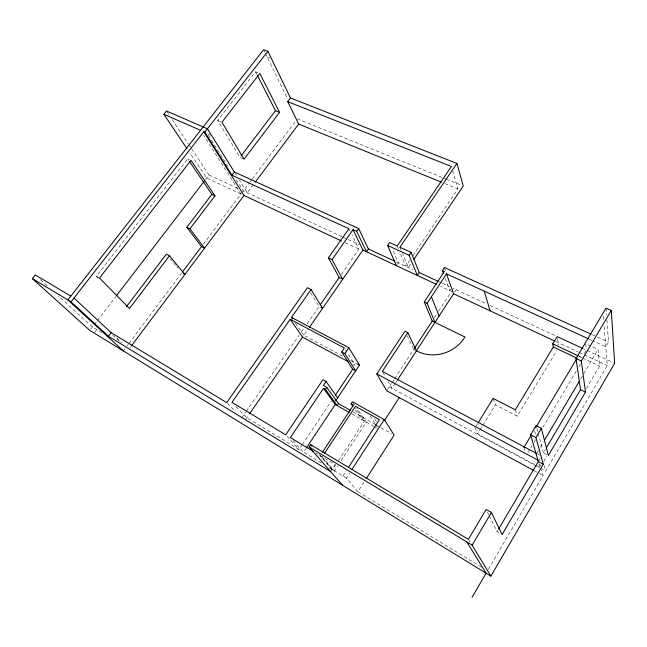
<?xml version="1.0" encoding="UTF-8"?>
<svg xmlns="http://www.w3.org/2000/svg" width="647" height="647" viewBox="0 0 647 647"><rect width="100%" height="100%" fill="white"/><g stroke="black" fill="none" stroke-linecap="round" stroke-linejoin="round"><path stroke-width="0.49" stroke-dasharray="3.23 2.43" d="M488.485 569.134L543.1 475.537L541.507 469.948M540.342 468.266L545.672 471.137L607.274 365.563L604.12 325.942M498.764 532.618L497.114 531.648L498.133 529.917M539.299 459.88L540.188 458.359M546.707 454.647L543.399 452.892L545.437 449.43M606.902 320.119L608.512 342.109L605.778 346.768L592.984 340.904M543.723 461.44L546.772 456.232M586.4 388.604L599.615 366.056L598.022 349.477L585.64 343.767L586.295 349.243M537.342 452.358L538.361 450.636M540.399 447.174L543.456 441.99M580.683 378.875L583.23 374.548M583.74 373.683L598.022 349.477M584.451 353.456L586.408 350.156L583.513 348.814M527.887 452.633L532.004 445.694M534.058 442.224L535.603 439.62M542.801 427.473L576.752 370.221M578.806 366.752L580.86 363.282M493.143 398.415L495.4 404.868L517.244 416.167L556.905 350.456M539.291 467.029L477.64 433.838L479.726 430.433M480.252 429.576L482.338 426.171M482.864 425.322L495.4 404.868M476.119 426.09L477.664 423.575M481.473 567.193L357.896 491.696L363.84 482.403M357.896 491.696L346.396 478.109L349.687 473.014M342.894 475.982L346.161 470.943M329.064 467.724L334.418 470.976L337.71 465.921M341.009 460.866L366.283 422.119L356.788 408.128M387.221 390.012L391.443 383.542M391.985 382.709L394.16 379.377M394.702 378.544L413.716 349.38L416.458 350.779M434.355 317.742L436.507 314.442M438.65 311.15L451.541 291.385L440.631 286.298M452.018 290.657L453.458 288.449L486.431 303.75M395.268 383.339L392.001 388.346L388.127 381.568M395.81 382.506L396.894 380.832M454.623 292.153L456.208 289.727M363.307 417.695L362.005 419.693L354.904 409.373M330.593 471.55L335.13 464.611L315.922 453.029M335.769 464.748L332.477 469.795L320.192 455.601M338.518 460.543L364.334 421.011L355.769 408.5M450.538 289.007L449.584 290.479L445.33 278.671M321.397 463.074L303.516 452.213L305.74 448.864M235.993 406.583L246.774 417.76L299.035 449.495L301.817 445.322M302.375 444.489L331.337 401.156M409.713 260.498L405.782 266.329L399.935 252.492M413.077 255.508L457.947 188.916L452.779 171.156M410.627 264.202L408.386 267.534L402.588 253.705M397.436 264.308L398.39 262.892L392.389 249.038M245.706 419.305L249.079 414.436M342.716 356.149L303.864 335.348L307.843 329.606M241.687 417.954L245.698 412.171M246.272 411.346L299.027 335.364M301.324 332.065L303.613 328.757M307.058 323.807L319.092 306.46L309.565 291.118M341.454 274.255L358.915 249.111L351.952 234.926M130.104 347.633L131.309 346.024M253.333 184.678L247.283 192.766L239.519 180.295M123.82 350.205L124.863 348.814M127.111 345.822L128.316 344.212M128.915 343.411L181.872 272.808M203.344 244.178L240.959 194.043L203.773 135.409M241.541 193.259L249.305 182.907M249.904 182.106L251.707 179.704M252.306 178.904L296.738 119.671M94.64 332.356L96.718 329.638M90.887 329.064L93.669 325.433M94.284 324.632L96.743 321.43M97.357 320.621L115.781 296.593M205.447 179.64L209.005 174.997L191.108 148.058M98.417 278.372L96.314 276.245L187.743 158.863L189.369 159.607M243.215 158.847L239.948 157.399L217.699 120.391L255.549 71.809L258.113 72.796M267.13 56.936L269.694 57.898M297.337 118.87L445.54 178.798M446.479 179.179L461.392 185.212M444.901 183.611L457.947 188.916M217.699 120.391L221.953 122.202M210.768 135.134L207.38 133.654L227.752 166.125M592.005 334.604L596.591 336.691M597.513 337.103L608.512 342.109M589.328 339.23L592.07 340.492M209.005 174.997L238.792 188.819M342.053 236.745L243.304 190.914L235.799 178.952M342.967 237.166L359.368 244.784M396.571 262.051L412.915 269.637M438.957 281.72L441.642 282.965M442.54 283.386L449.705 286.71M490.094 305.457L556.032 336.06M587.177 350.512L612.822 362.417M240.959 194.043L206.676 178.038L189.781 152.87M345.239 242.722L358.915 249.111M555.999 341.616L577.973 351.879M578.887 352.308L583.465 354.443M584.378 354.871L607.274 365.563M579.259 356.295L581.087 357.152M578.855 356.319L581.564 357.589M582.462 358.009L599.615 366.056M537.972 454.186L539.752 455.132M350.666 360.403L357.726 364.188M353.464 364.479L355.219 365.426L347.479 352.987M389.268 386.874L539.452 467.789M534.228 470.725L538.66 473.135M539.549 473.612L543.1 475.537M353.027 411.888L375.947 424.844M376.789 425.314L380.153 427.222M381.026 427.716L391.5 433.636M351.717 413.862L364.334 421.011M366.283 422.119L373.82 426.397M374.662 426.866L377.177 428.29M96.314 276.245L98.7 277.612M346.396 478.109L332.016 469.374L319.044 454.388M101.87 332.776L92.44 327.034L58.295 295.905M40.478 279.674L47.902 286.435M112.683 335.114L119.299 341.268M116.816 337.969L121.798 342.611M227.38 403.307L235.557 411.678M287.05 436.28L299.035 449.495M292.97 440.518L303.516 452.213M322.19 456.806L334.418 470.976M170.258 258.808L172.838 261.922M173.485 262.698L176.065 265.812M176.712 266.588L177.998 268.141M295.453 323.12L303.864 335.348M187.743 158.863L188.867 160.513M352.987 402.547L354.613 404.941M167.047 111.85L169.846 116.064M172.086 119.428L188.309 143.844M188.867 144.685L190.55 147.217M370.108 416.045L375.025 423.47M375.575 424.295L377.759 427.594M374.726 418.941L376.352 421.423M235.379 173.647L236.414 175.313M345.417 349.671L346.97 352.154M468.388 539.299L470.45 542.712M382.806 372.235L385.224 376.481M255.549 71.809L256.908 74.454M487.482 512.109L488.792 514.769M489.229 515.659L497.114 531.648M348.903 228.723L350.213 231.383M263.604 49.706L264.922 52.415M265.367 53.321L287.705 99.128M407.173 335.744L413.279 348.474M397.201 246.03L398.374 248.796M399.886 247.251L401.043 250.017M475.084 427.772L477.64 433.838M444.376 267.478L446.317 272.953M523.908 447.481L524.992 450.927M515.295 409.81L517.244 416.167M539.064 463.673L540.172 467.506M539.913 464.36L540.447 466.228M534.616 430.894L535.684 434.768M544.119 465.492L545.672 471.137M536.881 428.5L537.924 432.406M538.191 433.377L543.399 452.892M557.488 338.478L558.66 345.11M603.336 316.027L603.732 320.985M606.029 308.134L606.538 315.129"/><path stroke-width="0.97" d="M70.814 296.132L35.286 274.935L32.35 278.598L89.852 330.415L490.871 576.137L614.65 363.266L611.31 310.439L606.029 308.134L576.024 358.519L580.537 389.712L546.456 447.7M472.059 597.294L486.107 573.218L466.835 541.911M498.643 529.052L538.312 461.554L530.621 434.776L536.104 425.572L541.393 428.314L548.357 455.52L585.478 392.122L581.313 361.01L611.31 310.439M541.393 428.314L535.91 437.55L543.27 464.206L502.072 534.559L491.461 512.497L486.164 509.44L468.388 539.299L310.609 444.651L309.072 446.956L342.611 485.29M544.475 440.259L579.154 381.463M490.871 576.137L472.124 545.097L491.461 512.497M523.908 447.481L531.114 435.382M535.74 427.602L576.889 358.462M582.753 348.458L557.156 336.586L552.74 343.864L553.331 346.994L515.295 409.81L493.143 398.415L478.182 422.734M366.55 478.182L394.12 435.116L384.261 419.555L352.445 401.755L351.078 403.817L352.72 406.195M351.879 469.617L384.261 419.555M384.528 420.453L399.296 397.614M348.337 467.579L379.385 419.701L355.494 406.292L324.414 453.442M414.258 348.547L432.204 321.033L424.262 301.971L444.4 271.425L442.378 270.503L444.376 267.478L591.091 334.184M397.436 379.999L453.571 293.77L446.487 273.859L427.101 303.33L434.954 322.376M533.338 470.248L386.712 390.796L376.829 373.934L404.998 331.199L407.828 332.623L416.458 350.779A34.113 30.126 -20.9 0 0 464.91 336.998L432.204 321.033M407.828 332.623L382.32 371.394L537.083 453.709M322.408 452.237L353.488 405.159L351.078 403.817M306.298 448.031L335.275 404.545L323.516 388.346L290.333 437.598L313.366 451.485M341.737 351.936L344.827 353.585L355.68 370.852L352.672 369.235L341.737 351.936L344.39 348.013L290.212 319.294L231.95 402.385L285.715 434.808L322.95 379.724L326.039 381.439L323.33 385.466L326.816 387.416L338.462 403.655L337.16 405.612L325.457 389.437L323.516 388.346M335.227 395.341L352.672 369.235M290.471 97.98L456.919 163.424L399.886 247.251L411.088 252.346L419.248 272.573L417.339 275.436L409.098 255.29L387.593 245.472L389.583 242.568L397.201 246.03L451.42 166.481L287.705 101.636L290.471 97.98L267.915 51.299L263.604 49.706L67.854 299.917L123.294 350.909M335.599 400.962L359.489 365.134L348.806 347.69L291.522 317.418L311.07 289.541L307.446 287.705L226.693 402.604L111.138 332.663L74.001 298.024M325.457 389.437L326.816 387.416M413.983 259.212L463.252 185.964L456.919 163.424M409.098 255.29L411.088 252.346M344.827 353.585L348.806 347.69M186.967 148.673L163.877 114.276L166.489 111.009L207.444 128.802L234.343 171.989L358.673 228.512L368.378 248.966L366.477 251.723L356.691 231.351L353.036 229.685L332.024 259.657L342.732 279.229L339.206 277.498L328.393 257.91L348.903 228.723L231.901 175.2L204.808 132.174L203.821 131.745L71.033 301.825L32.35 278.598M249.653 413.611L302.602 337.168L290.212 319.294M309.541 327.139L362.927 250.074L353.036 229.685M320.249 304.81L339.206 277.498M356.691 231.351L358.673 228.512M131.907 345.215L244.016 195.467L203.821 131.745M255.144 182.252L298.679 124.062L287.705 101.636M182.47 272.015L201.524 246.604L186.837 227.251L211.868 194.326L189.425 161.338M71.033 301.825L108.405 336.262L111.138 332.663M126.432 306.686L166.384 254.142L169.474 255.783L129.497 308.465L99.492 278.064L190.986 160.351L214.99 195.815L189.943 228.82L204.565 248.165L201.524 246.604M231.901 175.2L234.343 171.989M279.577 112.343L244.032 159.211L221.953 122.202L259.819 73.451L279.577 112.343L275.476 110.677L257.36 75.343M241.153 155.814L275.476 110.677M116.395 295.792L204.217 181.241M204.808 132.174L267.915 51.299M298.679 124.062L441.181 182.09M163.877 114.276L200.546 130.314M446.487 273.859L588.414 338.818M368.378 248.966L394.759 261.21M419.248 272.573L438.059 281.308M362.927 250.074L436.151 284.211M244.016 195.467L341.592 241.016M453.571 293.77L555.077 341.187M552.74 343.864L578.345 355.866M553.331 346.994L576.954 358.115M576.024 358.519L581.313 361.01M211.868 194.326L214.99 195.815M424.262 301.971L427.101 303.33M328.393 257.91L332.024 259.657M580.537 389.712L585.478 392.122M186.837 227.251L189.943 228.82M320.855 307.365L322.618 308.271L311.07 289.541M530.621 434.776L535.91 437.55M376.829 373.934L538.854 460.64M357.726 364.188L359.489 365.134M538.312 461.554L543.27 464.206M302.602 337.168L348.207 361.657M183.384 273.624L184.896 274.433L169.474 255.783M338.462 403.655L350.456 410.433M335.275 404.545L349.154 412.406M309.072 446.956L472.124 545.097M108.405 336.262L330.593 471.55M310.609 444.651L311.903 446.147M326.039 381.439L337.677 397.84M291.522 317.418L292.646 319.052M387.593 245.472L396.482 265.715M431.412 296.771L439.095 316.011M442.378 270.503L443.365 273.22M484.223 291.126L490.07 310.819"/></g></svg>
